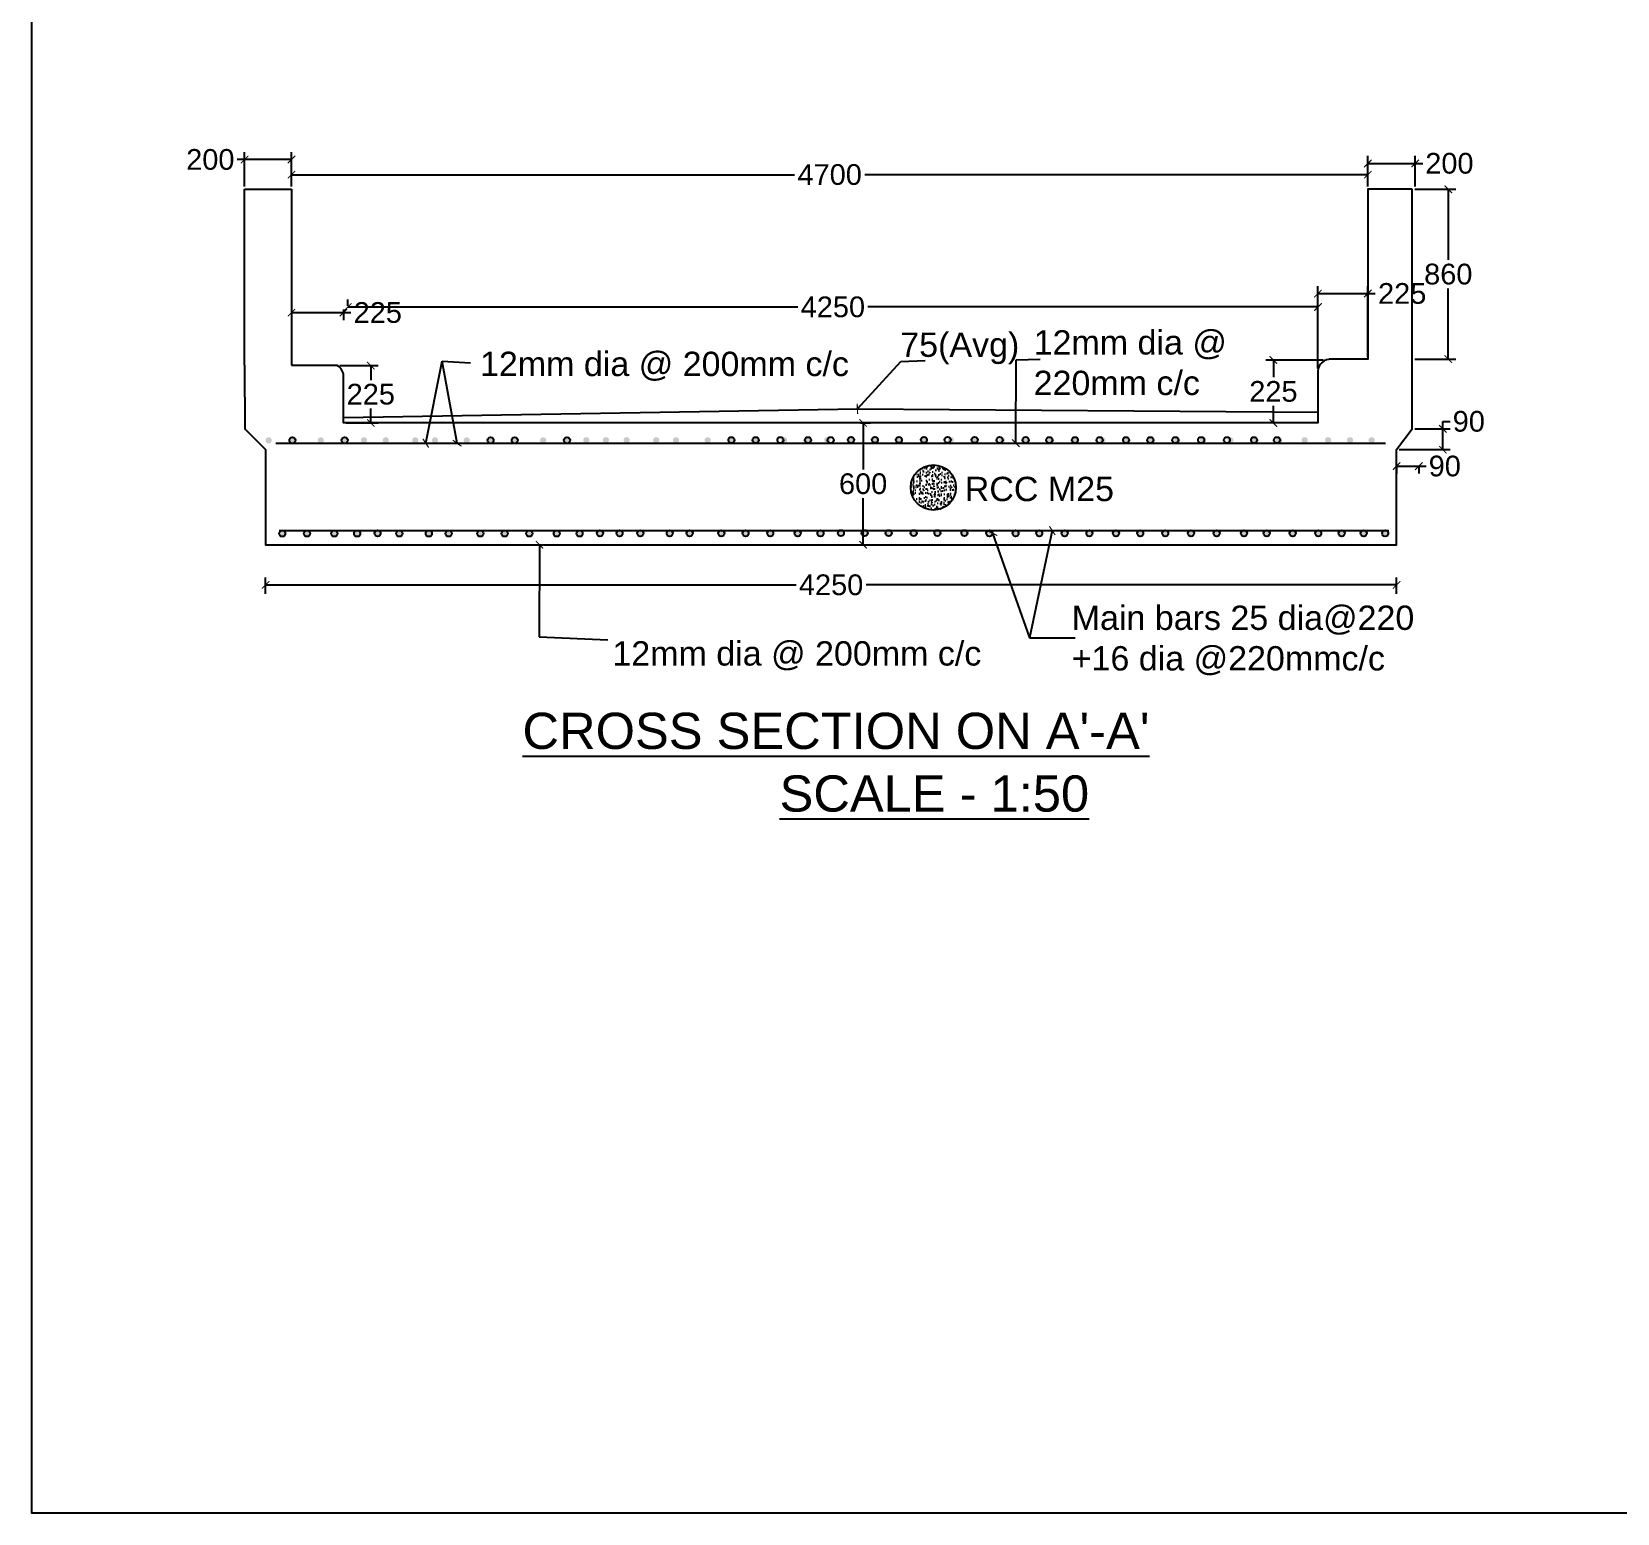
# Model space of a CAD drawing. Header units: inches. Extents: x 334 to 11487, y 261 to 10656.
# Drawn here: x 608.86 to 647.13, y 260.55 to 296.32 of the extents above; entities that cross this region are included whole.
import ezdxf

# ---------------------------------------------------------------- set-up
doc = ezdxf.new("R2010")
doc.units = ezdxf.units.IN
doc.header["$MEASUREMENT"] = 0
doc.layers.add('DIMENSION', color=255, linetype='Continuous')
doc.styles.get("Standard").update_dxf_attribs({"font": 'arial.ttf'})
doc.dimstyles.new('dig', dxfattribs={"dimtxt": 0.1875, "dimasz": 0.18, "dimexe": 0.18, "dimexo": 0.0625, "dimgap": 0.09, "dimtad": 0, "dimtih": 1, "dimtoh": 1, "dimdec": 4, "dimzin": 0, "dimdsep": 46, "dimtxsty": 'Standard', "dimblk": 'ARCHTICK', "dimcen": 0.09, "dimadec": 0, "dimazin": 0, "dimtfac": 1, "dimtdec": 4, "dimtofl": 0, "dimtmove": 0, "dimatfit": 3, "dimldrblk": 'ARCHTICK', "dimfxl": 1, "dimtolj": 1, "dimtzin": 0, "dimarcsym": 0})

# ---------------------------------------------------------------- blocks, each defined once
blk = doc.blocks.new('_ArchTick')
at = {"color": 0, "linetype": 'ByBlock', "const_width": 0.15}
blk.add_lwpolyline([(-0.5, -0.5), (0.5, 0.5)], dxfattribs=at)
blk = doc.blocks.new('*D51')
at = {"layer": 'Defpoints', "color": 0, "ltscale": 0.02, "transparency": 16777216}
for p in [(641.802, 282.964), (614.502, 282.69), (641.802, 282.69)]:
    blk.add_point(p, dxfattribs=at)
at = {"layer": 'DIMENSION', "color": 0, "lineweight": -2, "ltscale": 0.02, "transparency": 16777216}
for p, q in [((614.502, 282.752), (614.502, 283.144)), ((614.502, 282.964), (627.307, 282.964)), ((641.802, 282.964), (628.998, 282.964)), ((641.802, 282.752), (641.802, 283.144))]:
    blk.add_line(p, q, dxfattribs=at)
at = {"layer": 'DIMENSION', "color": 0, "lineweight": -2, "ltscale": 0.02, "transparency": 16777216, "xscale": 0.18, "yscale": 0.18, "zscale": 0.18, "rotation": 180}
blk.add_blockref('_ArchTick', (614.502, 282.964), dxfattribs=at)
at = {"layer": 'DIMENSION', "color": 0, "lineweight": -2, "ltscale": 0.02, "transparency": 16777216, "xscale": 0.18, "yscale": 0.18, "zscale": 0.18}
blk.add_blockref('_ArchTick', (641.802, 282.964), dxfattribs=at)
at = {"layer": 'DIMENSION', "color": 0, "ltscale": 0.02, "transparency": 16777216, "insert": (628.152, 282.964), "char_height": 0.5, "attachment_point": 5}
blk.add_mtext('\\A1;4250', dxfattribs=at)
blk = doc.blocks.new('*D54')
at = {"layer": 'Defpoints', "color": 0, "ltscale": 0.02, "transparency": 16777216}
for p in [(628.8, 286.874), (628.8, 283.935), (628.925, 283.935)]:
    blk.add_point(p, dxfattribs=at)
at = {"layer": 'DIMENSION', "color": 0, "lineweight": -2, "ltscale": 0.02, "transparency": 16777216}
for p, q in [((628.863, 286.874), (629.105, 286.874)), ((628.925, 286.874), (628.925, 285.75)), ((628.925, 283.935), (628.925, 285.059)), ((628.863, 283.935), (629.105, 283.935))]:
    blk.add_line(p, q, dxfattribs=at)
at = {"layer": 'DIMENSION', "color": 0, "lineweight": -2, "ltscale": 0.02, "transparency": 16777216, "xscale": 0.18, "yscale": 0.18, "zscale": 0.18}
for p, rotation in [((628.925, 286.874), 90), ((628.925, 283.935), 270)]:
    blk.add_blockref('_ArchTick', p, dxfattribs=dict(at, rotation=rotation))
at = {"layer": 'DIMENSION', "color": 0, "ltscale": 0.02, "transparency": 16777216, "insert": (628.925, 285.405), "char_height": 0.5, "attachment_point": 5}
blk.add_mtext('\\A1;600', dxfattribs=at)
blk = doc.blocks.new('*D55')
at = {"layer": 'Defpoints', "color": 0, "ltscale": 0.02, "transparency": 16777216}
for p in [(640.094, 288.394), (638.828, 286.874), (639.902, 286.874)]:
    blk.add_point(p, dxfattribs=at)
at = {"layer": 'DIMENSION', "color": 0, "lineweight": -2, "ltscale": 0.02, "transparency": 16777216}
for p, q in [((640.032, 288.394), (638.648, 288.394)), ((638.828, 288.394), (638.828, 287.979)), ((638.828, 286.874), (638.828, 287.289)), ((639.84, 286.874), (638.648, 286.874))]:
    blk.add_line(p, q, dxfattribs=at)
at = {"layer": 'DIMENSION', "color": 0, "lineweight": -2, "ltscale": 0.02, "transparency": 16777216, "xscale": 0.18, "yscale": 0.18, "zscale": 0.18}
for p, rotation in [((638.828, 288.394), 90), ((638.828, 286.874), 270)]:
    blk.add_blockref('_ArchTick', p, dxfattribs=dict(at, rotation=rotation))
at = {"layer": 'DIMENSION', "color": 0, "ltscale": 0.02, "transparency": 16777216, "insert": (638.828, 287.634), "char_height": 0.5, "attachment_point": 5}
blk.add_mtext('\\A1;225', dxfattribs=at)
blk = doc.blocks.new('*D56')
at = {"layer": 'Defpoints', "color": 0, "ltscale": 0.02, "transparency": 16777216}
for p in [(641.802, 285.877), (642.337, 285.877), (642.337, 285.832)]:
    blk.add_point(p, dxfattribs=at)
at = {"layer": 'DIMENSION', "color": 0, "lineweight": -2, "ltscale": 0.02, "transparency": 16777216}
for p, q in [((641.802, 285.832), (642.337, 285.832)), ((641.802, 285.815), (641.802, 285.652)), ((642.337, 285.832), (642.517, 285.832)), ((642.337, 285.815), (642.337, 285.652))]:
    blk.add_line(p, q, dxfattribs=at)
at = {"layer": 'DIMENSION', "color": 0, "lineweight": -2, "ltscale": 0.02, "transparency": 16777216, "xscale": 0.18, "yscale": 0.18, "zscale": 0.18, "rotation": 180}
blk.add_blockref('_ArchTick', (641.802, 285.832), dxfattribs=at)
at = {"layer": 'DIMENSION', "color": 0, "lineweight": -2, "ltscale": 0.02, "transparency": 16777216, "xscale": 0.18, "yscale": 0.18, "zscale": 0.18}
blk.add_blockref('_ArchTick', (642.337, 285.832), dxfattribs=at)
at = {"layer": 'DIMENSION', "color": 0, "ltscale": 0.02, "transparency": 16777216, "insert": (642.964, 285.832), "char_height": 0.5, "attachment_point": 5}
blk.add_mtext('\\A1;90', dxfattribs=at)
blk = doc.blocks.new('*D57')
at = {"layer": 'Defpoints', "color": 0, "ltscale": 0.02, "transparency": 16777216}
for p in [(642.177, 286.731), (642.917, 286.731), (641.802, 286.23)]:
    blk.add_point(p, dxfattribs=at)
at = {"layer": 'DIMENSION', "color": 0, "lineweight": -2, "ltscale": 0.02, "transparency": 16777216}
for p, q in [((642.24, 286.731), (643.097, 286.731)), ((642.917, 286.731), (642.917, 286.911)), ((642.917, 286.911), (643.097, 286.911)), ((642.917, 286.23), (642.917, 286.731)), ((641.865, 286.23), (643.097, 286.23))]:
    blk.add_line(p, q, dxfattribs=at)
at = {"layer": 'DIMENSION', "color": 0, "lineweight": -2, "ltscale": 0.02, "transparency": 16777216, "xscale": 0.18, "yscale": 0.18, "zscale": 0.18}
for p, rotation in [((642.917, 286.731), 90), ((642.917, 286.23), 270)]:
    blk.add_blockref('_ArchTick', p, dxfattribs=dict(at, rotation=rotation))
at = {"layer": 'DIMENSION', "color": 0, "ltscale": 0.02, "transparency": 16777216, "insert": (643.544, 286.911), "char_height": 0.5, "attachment_point": 5}
blk.add_mtext('\\A1;90', dxfattribs=at)
blk = doc.blocks.new('*D58')
at = {"layer": 'Defpoints', "color": 0, "ltscale": 0.02, "transparency": 16777216}
for p in [(642.177, 292.518), (642.177, 288.416), (643.049, 288.416)]:
    blk.add_point(p, dxfattribs=at)
at = {"layer": 'DIMENSION', "color": 0, "lineweight": -2, "ltscale": 0.02, "transparency": 16777216}
for p, q in [((642.24, 292.518), (643.229, 292.518)), ((643.049, 292.518), (643.049, 290.812)), ((643.049, 288.416), (643.049, 290.122)), ((642.24, 288.416), (643.229, 288.416))]:
    blk.add_line(p, q, dxfattribs=at)
at = {"layer": 'DIMENSION', "color": 0, "lineweight": -2, "ltscale": 0.02, "transparency": 16777216, "xscale": 0.18, "yscale": 0.18, "zscale": 0.18}
for p, rotation in [((643.049, 292.518), 90), ((643.049, 288.416), 270)]:
    blk.add_blockref('_ArchTick', p, dxfattribs=dict(at, rotation=rotation))
at = {"layer": 'DIMENSION', "color": 0, "ltscale": 0.02, "transparency": 16777216, "insert": (643.049, 290.467), "char_height": 0.5, "attachment_point": 5}
blk.add_mtext('\\A1;860', dxfattribs=at)
blk = doc.blocks.new('*D59')
at = {"layer": 'Defpoints', "color": 0, "ltscale": 0.02, "transparency": 16777216}
for p in [(642.251, 293.142), (641.107, 292.518), (642.251, 292.518)]:
    blk.add_point(p, dxfattribs=at)
at = {"layer": 'DIMENSION', "color": 0, "lineweight": -2, "ltscale": 0.02, "transparency": 16777216}
for p, q in [((641.107, 292.581), (641.107, 293.322)), ((642.251, 292.581), (642.251, 293.322)), ((641.107, 293.142), (642.251, 293.142)), ((642.251, 293.142), (642.431, 293.142))]:
    blk.add_line(p, q, dxfattribs=at)
at = {"layer": 'DIMENSION', "color": 0, "lineweight": -2, "ltscale": 0.02, "transparency": 16777216, "xscale": 0.18, "yscale": 0.18, "zscale": 0.18, "rotation": 180}
blk.add_blockref('_ArchTick', (641.107, 293.142), dxfattribs=at)
at = {"layer": 'DIMENSION', "color": 0, "lineweight": -2, "ltscale": 0.02, "transparency": 16777216, "xscale": 0.18, "yscale": 0.18, "zscale": 0.18}
blk.add_blockref('_ArchTick', (642.251, 293.142), dxfattribs=at)
at = {"layer": 'DIMENSION', "color": 0, "ltscale": 0.02, "transparency": 16777216, "insert": (643.076, 293.142), "char_height": 0.5, "attachment_point": 5}
blk.add_mtext('\\A1;200', dxfattribs=at)
blk = doc.blocks.new('*D60')
at = {"layer": 'Defpoints', "color": 0, "ltscale": 0.02, "transparency": 16777216}
for p in [(641.107, 289.999), (641.107, 288.412), (639.902, 288.127)]:
    blk.add_point(p, dxfattribs=at)
at = {"layer": 'DIMENSION', "color": 0, "lineweight": -2, "ltscale": 0.02, "transparency": 16777216}
for p, q in [((639.902, 288.189), (639.902, 290.179)), ((641.107, 288.475), (641.107, 290.179)), ((639.902, 289.999), (641.107, 289.999)), ((641.107, 289.999), (641.287, 289.999))]:
    blk.add_line(p, q, dxfattribs=at)
at = {"layer": 'DIMENSION', "color": 0, "lineweight": -2, "ltscale": 0.02, "transparency": 16777216, "xscale": 0.18, "yscale": 0.18, "zscale": 0.18, "rotation": 180}
blk.add_blockref('_ArchTick', (639.902, 289.999), dxfattribs=at)
at = {"layer": 'DIMENSION', "color": 0, "lineweight": -2, "ltscale": 0.02, "transparency": 16777216, "xscale": 0.18, "yscale": 0.18, "zscale": 0.18}
blk.add_blockref('_ArchTick', (641.107, 289.999), dxfattribs=at)
at = {"layer": 'DIMENSION', "color": 0, "ltscale": 0.02, "transparency": 16777216, "insert": (641.936, 289.999), "char_height": 0.5, "attachment_point": 5}
blk.add_mtext('\\A1;225', dxfattribs=at)
blk = doc.blocks.new('*D61')
at = {"layer": 'Defpoints', "color": 0, "ltscale": 0.02, "transparency": 16777216}
for p in [(616.233, 288.259), (616.382, 286.874), (617.042, 286.874)]:
    blk.add_point(p, dxfattribs=at)
at = {"layer": 'DIMENSION', "color": 0, "lineweight": -2, "ltscale": 0.02, "transparency": 16777216}
for p, q in [((616.295, 288.259), (617.222, 288.259)), ((617.042, 288.259), (617.042, 287.912)), ((617.042, 286.874), (617.042, 287.221)), ((616.444, 286.874), (617.222, 286.874))]:
    blk.add_line(p, q, dxfattribs=at)
at = {"layer": 'DIMENSION', "color": 0, "lineweight": -2, "ltscale": 0.02, "transparency": 16777216, "xscale": 0.18, "yscale": 0.18, "zscale": 0.18}
for p, rotation in [((617.042, 288.259), 90), ((617.042, 286.874), 270)]:
    blk.add_blockref('_ArchTick', p, dxfattribs=dict(at, rotation=rotation))
at = {"layer": 'DIMENSION', "color": 0, "ltscale": 0.02, "transparency": 16777216, "insert": (617.042, 287.567), "char_height": 0.5, "attachment_point": 5}
blk.add_mtext('\\A1;225', dxfattribs=at)
blk = doc.blocks.new('*D62')
at = {"layer": 'Defpoints', "color": 0, "ltscale": 0.02, "transparency": 16777216}
for p in [(615.128, 289.675), (616.382, 289.675), (616.382, 289.539)]:
    blk.add_point(p, dxfattribs=at)
at = {"layer": 'DIMENSION', "color": 0, "lineweight": -2, "ltscale": 0.02, "transparency": 16777216}
for p, q in [((615.128, 289.612), (615.128, 289.359)), ((615.128, 289.539), (616.382, 289.539)), ((616.382, 289.612), (616.382, 289.359)), ((616.382, 289.539), (616.562, 289.539))]:
    blk.add_line(p, q, dxfattribs=at)
at = {"layer": 'DIMENSION', "color": 0, "lineweight": -2, "ltscale": 0.02, "transparency": 16777216, "xscale": 0.18, "yscale": 0.18, "zscale": 0.18, "rotation": 180}
blk.add_blockref('_ArchTick', (615.128, 289.539), dxfattribs=at)
at = {"layer": 'DIMENSION', "color": 0, "lineweight": -2, "ltscale": 0.02, "transparency": 16777216, "xscale": 0.18, "yscale": 0.18, "zscale": 0.18}
blk.add_blockref('_ArchTick', (616.382, 289.539), dxfattribs=at)
at = {"layer": 'DIMENSION', "color": 0, "ltscale": 0.02, "transparency": 16777216, "insert": (617.21, 289.539), "char_height": 0.5, "attachment_point": 5}
blk.add_mtext('\\A1;225', dxfattribs=at)
blk = doc.blocks.new('*D52')
at = {"layer": 'Defpoints', "color": 0, "ltscale": 0.02, "transparency": 16777216}
for p in [(616.487, 289.644), (639.902, 289.675), (639.902, 289.644)]:
    blk.add_point(p, dxfattribs=at)
at = {"layer": 'DIMENSION', "color": 0, "lineweight": -2, "ltscale": 0.02, "transparency": 16777216}
for p, q in [((616.487, 289.707), (616.487, 289.855)), ((639.902, 289.707), (639.902, 289.855)), ((616.487, 289.675), (627.349, 289.675)), ((639.902, 289.675), (629.041, 289.675))]:
    blk.add_line(p, q, dxfattribs=at)
at = {"layer": 'DIMENSION', "color": 0, "lineweight": -2, "ltscale": 0.02, "transparency": 16777216, "xscale": 0.18, "yscale": 0.18, "zscale": 0.18, "rotation": 180}
blk.add_blockref('_ArchTick', (616.487, 289.675), dxfattribs=at)
at = {"layer": 'DIMENSION', "color": 0, "lineweight": -2, "ltscale": 0.02, "transparency": 16777216, "xscale": 0.18, "yscale": 0.18, "zscale": 0.18}
blk.add_blockref('_ArchTick', (639.902, 289.675), dxfattribs=at)
at = {"layer": 'DIMENSION', "color": 0, "ltscale": 0.02, "transparency": 16777216, "insert": (628.195, 289.675), "char_height": 0.5, "attachment_point": 5}
blk.add_mtext('\\A1;4250', dxfattribs=at)
blk = doc.blocks.new('*D63')
at = {"layer": 'Defpoints', "color": 0, "ltscale": 0.02, "transparency": 16777216}
for p in [(613.995, 293.235), (613.995, 292.518), (615.128, 292.518)]:
    blk.add_point(p, dxfattribs=at)
at = {"layer": 'DIMENSION', "color": 0, "lineweight": -2, "ltscale": 0.02, "transparency": 16777216}
for p, q in [((613.995, 293.235), (613.815, 293.235)), ((613.995, 292.581), (613.995, 293.415)), ((615.128, 293.235), (613.995, 293.235)), ((615.128, 292.581), (615.128, 293.415))]:
    blk.add_line(p, q, dxfattribs=at)
at = {"layer": 'DIMENSION', "color": 0, "lineweight": -2, "ltscale": 0.02, "transparency": 16777216, "xscale": 0.18, "yscale": 0.18, "zscale": 0.18, "rotation": 180}
blk.add_blockref('_ArchTick', (613.995, 293.235), dxfattribs=at)
at = {"layer": 'DIMENSION', "color": 0, "lineweight": -2, "ltscale": 0.02, "transparency": 16777216, "xscale": 0.18, "yscale": 0.18, "zscale": 0.18}
blk.add_blockref('_ArchTick', (615.128, 293.235), dxfattribs=at)
at = {"layer": 'DIMENSION', "color": 0, "ltscale": 0.02, "transparency": 16777216, "insert": (613.169, 293.235), "char_height": 0.5, "attachment_point": 5}
blk.add_mtext('\\A1;200', dxfattribs=at)
blk = doc.blocks.new('*D53')
at = {"layer": 'Defpoints', "color": 0, "ltscale": 0.02, "transparency": 16777216}
for p in [(641.107, 292.87), (615.128, 292.518), (641.107, 292.592)]:
    blk.add_point(p, dxfattribs=at)
at = {"layer": 'DIMENSION', "color": 0, "lineweight": -2, "ltscale": 0.02, "transparency": 16777216}
for p, q in [((615.128, 292.581), (615.128, 293.05)), ((615.128, 292.87), (627.272, 292.87)), ((641.107, 292.87), (628.964, 292.87)), ((641.107, 292.654), (641.107, 293.05))]:
    blk.add_line(p, q, dxfattribs=at)
at = {"layer": 'DIMENSION', "color": 0, "lineweight": -2, "ltscale": 0.02, "transparency": 16777216, "xscale": 0.18, "yscale": 0.18, "zscale": 0.18, "rotation": 180}
blk.add_blockref('_ArchTick', (615.128, 292.87), dxfattribs=at)
at = {"layer": 'DIMENSION', "color": 0, "lineweight": -2, "ltscale": 0.02, "transparency": 16777216, "xscale": 0.18, "yscale": 0.18, "zscale": 0.18}
blk.add_blockref('_ArchTick', (641.107, 292.87), dxfattribs=at)
at = {"layer": 'DIMENSION', "color": 0, "ltscale": 0.02, "transparency": 16777216, "insert": (628.118, 292.87), "char_height": 0.5, "attachment_point": 5}
blk.add_mtext('\\A1;4700', dxfattribs=at)

msp = doc.modelspace()

# ---------------------------------------------------------------- hatches: boundary and pattern name
at = {"layer": 'DIMENSION', "ltscale": 0.02}
h = msp.add_hatch(color=256, dxfattribs=at)
h.paths.add_polyline_path([(614.60526, 286.52385), (614.54683, 286.52385, 0.30082017), (614.50137, 286.45513, 1), (614.65071, 286.45513, 0.30082017)])
h.paths.add_polyline_path([(615.24664, 286.45513, 0.30082017), (615.20119, 286.52385), (615.14276, 286.52385, 0.30082017), (615.0973, 286.45513, 1)])
h.paths.add_polyline_path([(615.90993, 286.45513, 0.30082017), (615.86447, 286.52385), (615.80604, 286.52385, 0.30082017), (615.76059, 286.45513, 1)])
h.paths.add_polyline_path([(616.45968, 286.45513, 0.30082017), (616.41422, 286.52385), (616.35579, 286.52385, 0.30082017), (616.31034, 286.45513, 1)])
h.paths.add_polyline_path([(616.91437, 286.52385), (616.83928, 286.52385, 0.26706443), (616.80215, 286.4593, 1), (616.95149, 286.4593, 0.26706443)])
h.paths.add_polyline_path([(617.47806, 286.45513, 0.30082017), (617.4326, 286.52385), (617.37418, 286.52385, 0.30082017), (617.32872, 286.45513, 1)])
h.paths.add_polyline_path([(618.14369, 286.52385), (618.08527, 286.52385, 0.30082017), (618.03981, 286.45513, 1), (618.18915, 286.45513, 0.30082017)])
h.paths.add_polyline_path([(618.62173, 286.52385), (618.56331, 286.52385, 0.30082017), (618.51785, 286.45513, 1), (618.66719, 286.45513, 0.30082017)])
h.paths.add_polyline_path([(619.43206, 286.45513, 0.30082017), (619.3866, 286.52385), (619.32817, 286.52385, 0.30082017), (619.28272, 286.45513, 1)])
h.paths.add_polyline_path([(620.01767, 286.45513, 0.30082017), (619.97221, 286.52385), (619.91378, 286.52385, 0.30082017), (619.86832, 286.45513, 1)])
h.paths.add_polyline_path([(620.56814, 286.52385), (620.50971, 286.52385, 0.30082017), (620.46425, 286.45513, 1), (620.61359, 286.45513, 0.30082017)])
h.paths.add_polyline_path([(621.27688, 286.45513, 0.30082017), (621.23142, 286.52385), (621.173, 286.52385, 0.30082017), (621.12754, 286.45513, 1)])
h.paths.add_polyline_path([(621.78117, 286.52385), (621.72275, 286.52385, 0.30082017), (621.67729, 286.45513, 1), (621.82663, 286.45513, 0.30082017)])
h.paths.add_polyline_path([(622.31845, 286.4593, 0.26706443), (622.28132, 286.52385), (622.20623, 286.52385, 0.26706443), (622.1691, 286.4593, 1)])
h.paths.add_polyline_path([(622.79194, 286.4593, 0.26706443), (622.75482, 286.52385), (622.67972, 286.52385, 0.26706443), (622.6426, 286.4593, 1)])
h.paths.add_polyline_path([(623.25677, 286.52385), (623.18167, 286.52385, 0.26706443), (623.14455, 286.4593, 1), (623.29389, 286.4593, 0.26706443)])
h.paths.add_polyline_path([(624.00497, 286.4593, 0.26706443), (623.96785, 286.52385), (623.89276, 286.52385, 0.26706443), (623.85563, 286.4593, 1)])
h.paths.add_polyline_path([(624.48301, 286.4593, 0.26706443), (624.44589, 286.52385), (624.37079, 286.52385, 0.26706443), (624.33367, 286.4593, 1)])
h.paths.add_polyline_path([(625.24788, 286.4593, 0.26706443), (625.21076, 286.52385), (625.13566, 286.52385, 0.26706443), (625.09854, 286.4593, 1)])
h.paths.add_polyline_path([(625.83349, 286.4593, 0.26706443), (625.79637, 286.52385), (625.72127, 286.52385, 0.26706443), (625.68415, 286.4593, 1)])
h.paths.add_polyline_path([(626.42942, 286.4593, 0.26706443), (626.3923, 286.52385), (626.3172, 286.52385, 0.26706443), (626.28008, 286.4593, 1)])
h.paths.add_polyline_path([(627.0927, 286.4593, 0.26706443), (627.05558, 286.52385), (626.98049, 286.52385, 0.26706443), (626.94336, 286.4593, 1)])
h.paths.add_polyline_path([(627.64245, 286.4593, 0.26706443), (627.60533, 286.52385), (627.53023, 286.52385, 0.26706443), (627.49311, 286.4593, 1)])
h.paths.add_polyline_path([(628.13427, 286.46348, 0.2398206), (628.10355, 286.52385), (628.01565, 286.52385, 0.2398206), (627.98493, 286.46348, 1)])
h.paths.add_polyline_path([(628.70861, 286.46467, 0.23278945), (628.67948, 286.52385), (628.5884, 286.52385, 0.23278945), (628.55927, 286.46467, 1)])
h.paths.add_polyline_path([(629.28853, 286.46467, 0.23278945), (629.2594, 286.52385), (629.16832, 286.52385, 0.23278945), (629.13919, 286.46467, 1)])
h.paths.add_polyline_path([(629.89206, 286.46467, 0.23278945), (629.86293, 286.52385), (629.77185, 286.52385, 0.23278945), (629.74272, 286.46467, 1)])
h.paths.add_polyline_path([(630.46572, 286.46467, 0.23278945), (630.43659, 286.52385), (630.34551, 286.52385, 0.23278945), (630.31638, 286.46467, 1)])
h.paths.add_polyline_path([(631.11705, 286.46467, 0.23278945), (631.08792, 286.52385), (630.99684, 286.52385, 0.23278945), (630.96771, 286.46467, 1)])
h.paths.add_polyline_path([(631.6841, 286.52385), (631.60454, 286.52385, 0.25771792), (631.56965, 286.46066, 1), (631.71899, 286.46066, 0.25771792)])
h.paths.add_polyline_path([(632.34988, 286.46066, 0.25771792), (632.31499, 286.52385), (632.23543, 286.52385, 0.25771792), (632.20054, 286.46066, 1)])
h.paths.add_polyline_path([(632.9214, 286.4593, 0.26706443), (632.88428, 286.52385), (632.80918, 286.52385, 0.26706443), (632.77206, 286.4593, 1)])
h.paths.add_polyline_path([(633.53688, 286.4593, 0.26706443), (633.49976, 286.52385), (633.42466, 286.52385, 0.26706443), (633.38754, 286.4593, 1)])
h.paths.add_polyline_path([(634.13443, 286.4593, 0.26706443), (634.09731, 286.52385), (634.02222, 286.52385, 0.26706443), (633.98509, 286.4593, 1)])
h.paths.add_polyline_path([(634.77381, 286.4593, 0.26706443), (634.73669, 286.52385), (634.66159, 286.52385, 0.26706443), (634.62447, 286.4593, 1)])
h.paths.add_polyline_path([(635.32229, 286.52385), (635.24719, 286.52385, 0.26706443), (635.21007, 286.4593, 1), (635.35941, 286.4593, 0.26706443)])
h.paths.add_polyline_path([(635.92582, 286.52385), (635.85072, 286.52385, 0.26706443), (635.8136, 286.4593, 1), (635.96294, 286.4593, 0.26706443)])
h.paths.add_polyline_path([(636.54728, 286.52385), (636.47218, 286.52385, 0.26706443), (636.43506, 286.4593, 1), (636.5844, 286.4593, 0.26706443)])
h.paths.add_polyline_path([(637.20585, 286.4593, 0.26706443), (637.16872, 286.52385), (637.09363, 286.52385, 0.26706443), (637.0565, 286.4593, 1)])
h.paths.add_polyline_path([(637.82603, 286.52385), (637.75094, 286.52385, 0.26706443), (637.71381, 286.4593, 1), (637.86315, 286.4593, 0.26706443)])
h.paths.add_polyline_path([(638.4129, 286.4593, 0.26706443), (638.37578, 286.52385), (638.30068, 286.52385, 0.26706443), (638.26356, 286.4593, 1)])
h.paths.add_polyline_path([(639.04034, 286.4593, 0.26706443), (639.00322, 286.52385), (638.92812, 286.52385, 0.26706443), (638.891, 286.4593, 1)])
h.paths.add_polyline_path([(639.61869, 286.52385), (639.54359, 286.52385, 0.26706443), (639.50647, 286.4593, 1), (639.65581, 286.4593, 0.26706443)])
h.paths.add_polyline_path([(640.18637, 286.52385), (640.11127, 286.52385, 0.26706443), (640.07415, 286.4593, 1), (640.22349, 286.4593, 0.26706443)])
h.paths.add_polyline_path([(640.71586, 286.52385), (640.64076, 286.52385, 0.26706443), (640.60364, 286.4593, 1), (640.75298, 286.4593, 0.26706443)])
h.paths.add_polyline_path([(641.23512, 286.52385), (641.16002, 286.52385, 0.26706443), (641.1229, 286.4593, 1), (641.27224, 286.4593, 0.26706443)])
h = msp.add_hatch(dxfattribs=at)
h.set_pattern_fill('AR-CONC', color=256, scale=0.029376)
h.set_pattern_definition([(50, (165.16206, -207.18119), (0.210703376, -0.018434157), [0.02203211, -0.24235318]), (355, (165.16206, -207.18119), (-0.04075979, 0.220965036), [0.017625686, -0.19388254]), (100.451444, (165.17962, -207.18272), (0.169943586, 0.20253088), [0.01872441, -0.20596851]), (46.1842, (165.16206, -207.12243), (0.31351434, -0.04862318), [0.03304816, -0.36352977]), (96.635635, (165.1882, -207.1265), (0.27456763, 0.28615847), [0.02808663, -0.30895294]), (351.184164, (165.16206, -207.12243), (0.27456763, 0.28615847), [0.02643853, -0.29082382]), (21, (165.19144, -207.13712), (0.17534827, -0.1182739), [0.02203211, -0.24235318]), (326, (165.19144, -207.13712), (0.07147666, 0.213021114), [0.017625686, -0.19388254]), (71.451445, (165.20605, -207.14698), (0.246824926, 0.09474721), [0.01872441, -0.20596851]), (37.5, (165.16206, -207.181186), (0.0035720965, 0.097791374), [0, -0.191532452, 0, -0.196820158, 0, -0.194616947]), (7.5, (165.16206, -207.18119), (0.077279683, 0.115862948), [0, -0.112216866, 0, -0.18712603, 0, -0.07417476]), (327.5, (165.096554, -207.181186), (0.156816442, -0.006625751), [0, -0.073440357, 0, -0.229133915, 0, -0.30404308]), (317.5, (165.06718, -207.18119), (0.171317603, 0.029406983), [0, -0.095472464, 0, -0.15216842, 0, -0.21591465])])
h.paths.add_polyline_path([(630.07589, 285.31569, 1), (631.16621, 285.31569, 1)])
h = msp.add_hatch(color=256, dxfattribs=at)
h.paths.add_polyline_path([(614.93361, 284.27433), (614.87518, 284.27433, 0.30082017), (614.82973, 284.20561, 1), (614.97907, 284.20561, 0.30082017)])
h.paths.add_polyline_path([(615.575, 284.20561, 0.30082017), (615.52954, 284.27433), (615.47111, 284.27433, 0.30082017), (615.42565, 284.20561, 1)])
h.paths.add_polyline_path([(616.23828, 284.20561, 0.30082017), (616.19282, 284.27433), (616.1344, 284.27433, 0.30082017), (616.08894, 284.20561, 1)])
h.paths.add_polyline_path([(616.78803, 284.20561, 0.30082017), (616.74257, 284.27433), (616.68415, 284.27433, 0.30082017), (616.63869, 284.20561, 1)])
h.paths.add_polyline_path([(617.24272, 284.27433), (617.16763, 284.27433, 0.26706443), (617.13051, 284.20978, 1), (617.27985, 284.20978, 0.26706443)])
h.paths.add_polyline_path([(617.80641, 284.20561, 0.30082017), (617.76096, 284.27433), (617.70253, 284.27433, 0.30082017), (617.65707, 284.20561, 1)])
h.paths.add_polyline_path([(618.47204, 284.27433), (618.41362, 284.27433, 0.30082017), (618.36816, 284.20561, 1), (618.5175, 284.20561, 0.30082017)])
h.paths.add_polyline_path([(618.95008, 284.27433), (618.89166, 284.27433, 0.30082017), (618.8462, 284.20561, 1), (618.99554, 284.20561, 0.30082017)])
h.paths.add_polyline_path([(619.76041, 284.20561, 0.30082017), (619.71495, 284.27433), (619.65652, 284.27433, 0.30082017), (619.61107, 284.20561, 1)])
h.paths.add_polyline_path([(620.34602, 284.20561, 0.30082017), (620.30056, 284.27433), (620.24213, 284.27433, 0.30082017), (620.19668, 284.20561, 1)])
h.paths.add_polyline_path([(620.89649, 284.27433), (620.83806, 284.27433, 0.30082017), (620.79261, 284.20561, 1), (620.94195, 284.20561, 0.30082017)])
h.paths.add_polyline_path([(621.60523, 284.20561, 0.30082017), (621.55977, 284.27433), (621.50135, 284.27433, 0.30082017), (621.45589, 284.20561, 1)])
h.paths.add_polyline_path([(622.10952, 284.27433), (622.0511, 284.27433, 0.30082017), (622.00564, 284.20561, 1), (622.15498, 284.20561, 0.30082017)])
h.paths.add_polyline_path([(622.6468, 284.20978, 0.26706443), (622.60968, 284.27433), (622.53458, 284.27433, 0.26706443), (622.49746, 284.20978, 1)])
h.paths.add_polyline_path([(623.12029, 284.20978, 0.26706443), (623.08317, 284.27433), (623.00807, 284.27433, 0.26706443), (622.97095, 284.20978, 1)])
h.paths.add_polyline_path([(623.58512, 284.27433), (623.51002, 284.27433, 0.26706443), (623.4729, 284.20978, 1), (623.62224, 284.20978, 0.26706443)])
h.paths.add_polyline_path([(624.33333, 284.20978, 0.26706443), (624.2962, 284.27433), (624.22111, 284.27433, 0.26706443), (624.18399, 284.20978, 1)])
h.paths.add_polyline_path([(624.81137, 284.20978, 0.26706443), (624.77424, 284.27433), (624.69915, 284.27433, 0.26706443), (624.66202, 284.20978, 1)])
h.paths.add_polyline_path([(625.57623, 284.20978, 0.26706443), (625.53911, 284.27433), (625.46401, 284.27433, 0.26706443), (625.42689, 284.20978, 1)])
h.paths.add_polyline_path([(626.16184, 284.20978, 0.26706443), (626.12472, 284.27433), (626.04962, 284.27433, 0.26706443), (626.0125, 284.20978, 1)])
h.paths.add_polyline_path([(626.75777, 284.20978, 0.26706443), (626.72065, 284.27433), (626.64555, 284.27433, 0.26706443), (626.60843, 284.20978, 1)])
h.paths.add_polyline_path([(627.42106, 284.20978, 0.26706443), (627.38393, 284.27433), (627.30884, 284.27433, 0.26706443), (627.27172, 284.20978, 1)])
h.paths.add_polyline_path([(627.97081, 284.20978, 0.26706443), (627.93368, 284.27433), (627.85859, 284.27433, 0.26706443), (627.82146, 284.20978, 1)])
h.paths.add_polyline_path([(628.46262, 284.21396, 0.2398206), (628.4319, 284.27433), (628.344, 284.27433, 0.2398206), (628.31328, 284.21396, 1)])
h.paths.add_polyline_path([(629.03696, 284.21515, 0.23278945), (629.00783, 284.27433), (628.91675, 284.27433, 0.23278945), (628.88762, 284.21515, 1)])
h.paths.add_polyline_path([(629.61689, 284.21515, 0.23278945), (629.58776, 284.27433), (629.49667, 284.27433, 0.23278945), (629.46754, 284.21515, 1)])
h.paths.add_polyline_path([(630.22041, 284.21515, 0.23278945), (630.19128, 284.27433), (630.1002, 284.27433, 0.23278945), (630.07107, 284.21515, 1)])
h.paths.add_polyline_path([(630.79407, 284.21515, 0.23278945), (630.76494, 284.27433), (630.67386, 284.27433, 0.23278945), (630.64473, 284.21515, 1)])
h.paths.add_polyline_path([(631.4454, 284.21515, 0.23278945), (631.41627, 284.27433), (631.32519, 284.27433, 0.23278945), (631.29606, 284.21515, 1)])
h.paths.add_polyline_path([(632.01245, 284.27433), (631.93289, 284.27433, 0.25771792), (631.898, 284.21114, 1), (632.04734, 284.21114, 0.25771792)])
h.paths.add_polyline_path([(632.67823, 284.21114, 0.25771792), (632.64335, 284.27433), (632.56378, 284.27433, 0.25771792), (632.52889, 284.21114, 1)])
h.paths.add_polyline_path([(633.24975, 284.20978, 0.26706443), (633.21263, 284.27433), (633.13753, 284.27433, 0.26706443), (633.10041, 284.20978, 1)])
h.paths.add_polyline_path([(633.86523, 284.20978, 0.26706443), (633.82811, 284.27433), (633.75302, 284.27433, 0.26706443), (633.71589, 284.20978, 1)])
h.paths.add_polyline_path([(634.46279, 284.20978, 0.26706443), (634.42566, 284.27433), (634.35057, 284.27433, 0.26706443), (634.31345, 284.20978, 1)])
h.paths.add_polyline_path([(635.10216, 284.20978, 0.26706443), (635.06504, 284.27433), (634.98995, 284.27433, 0.26706443), (634.95282, 284.20978, 1)])
h.paths.add_polyline_path([(635.65064, 284.27433), (635.57554, 284.27433, 0.26706443), (635.53842, 284.20978, 1), (635.68776, 284.20978, 0.26706443)])
h.paths.add_polyline_path([(636.25417, 284.27433), (636.17907, 284.27433, 0.26706443), (636.14195, 284.20978, 1), (636.29129, 284.20978, 0.26706443)])
h.paths.add_polyline_path([(636.87563, 284.27433), (636.80053, 284.27433, 0.26706443), (636.76341, 284.20978, 1), (636.91275, 284.20978, 0.26706443)])
h.paths.add_polyline_path([(637.5342, 284.20978, 0.26706443), (637.49708, 284.27433), (637.42198, 284.27433, 0.26706443), (637.38486, 284.20978, 1)])
h.paths.add_polyline_path([(638.15438, 284.27433), (638.07929, 284.27433, 0.26706443), (638.04216, 284.20978, 1), (638.19151, 284.20978, 0.26706443)])
h.paths.add_polyline_path([(638.74126, 284.20978, 0.26706443), (638.70413, 284.27433), (638.62904, 284.27433, 0.26706443), (638.59191, 284.20978, 1)])
h.paths.add_polyline_path([(639.36869, 284.20978, 0.26706443), (639.33157, 284.27433), (639.25647, 284.27433, 0.26706443), (639.21935, 284.20978, 1)])
h.paths.add_polyline_path([(639.94704, 284.27433), (639.87194, 284.27433, 0.26706443), (639.83482, 284.20978, 1), (639.98416, 284.20978, 0.26706443)])
h.paths.add_polyline_path([(640.51472, 284.27433), (640.43962, 284.27433, 0.26706443), (640.4025, 284.20978, 1), (640.55184, 284.20978, 0.26706443)])
h.paths.add_polyline_path([(641.04421, 284.27433), (640.96911, 284.27433, 0.26706443), (640.93199, 284.20978, 1), (641.08133, 284.20978, 0.26706443)])
h.paths.add_polyline_path([(641.56347, 284.27433), (641.48837, 284.27433, 0.26706443), (641.45125, 284.20978, 1), (641.60059, 284.20978, 0.26706443)])

# ---------------------------------------------------------------- linework, layer by layer
for p, q in [((613.99467, 292.51824), (615.12845, 292.51824)), ((613.99467, 288.272), (613.99467, 292.51824)), ((615.12845, 292.51824), (615.12845, 288.272))]:
    msp.add_line(p, q, dxfattribs=at)
msp.add_lwpolyline([(608.85755, 332.09994), (719.86779, 332.09994), (719.86779, 260.5457), (608.85755, 260.5457)], close=True, dxfattribs=at)
for points in [[(642.17724, 292.51824), (641.10707, 292.51824), (641.10707, 288.41214), (640.26145, 288.41214), (640.17489, 288.41214)], [(641.80244, 286.23), (642.17724, 286.73105), (642.17724, 292.51824)], [(613.99467, 288.272), (614.00084, 286.73105), (614.50233, 286.23), (614.50233, 283.93523), (621.11329, 283.93523), (641.80244, 283.93523), (641.80244, 286.23)], [(616.23262, 288.25949), (615.12845, 288.25949)], [(639.90248, 288.12675), (639.90248, 286.87387), (616.38171, 286.87387), (616.38171, 288.03286)], [(616.38171, 287.00504), (628.78747, 287.21569), (639.90248, 287.13881)], [(614.74832, 286.38583), (641.53593, 286.38583)], [(614.82981, 284.27433), (641.61742, 284.27433)]]:
    msp.add_lwpolyline(points, dxfattribs=at)
for centre, radius in [((615.15038, 286.45632), 0.07467), ((616.4096, 286.45632), 0.07467), ((619.93172, 286.45632), 0.07467), ((620.51733, 286.45632), 0.07467), ((621.77655, 286.45632), 0.07467), ((625.74755, 286.4605), 0.07467), ((626.33316, 286.4605), 0.07467), ((626.92909, 286.4605), 0.07467), ((627.59237, 286.4605), 0.07467), ((628.14212, 286.4605), 0.07467), ((628.63394, 286.46467), 0.07467), ((629.20828, 286.46586), 0.07467), ((629.7882, 286.46586), 0.07467), ((630.39173, 286.46586), 0.07467), ((630.96539, 286.46586), 0.07467), ((631.61672, 286.46586), 0.07467), ((632.21866, 286.46185), 0.07467), ((632.84955, 286.46185), 0.07467), ((633.42107, 286.4605), 0.07467), ((634.03655, 286.4605), 0.07467), ((634.6341, 286.4605), 0.07467), ((635.27348, 286.4605), 0.07467), ((635.85908, 286.4605), 0.07467), ((636.46261, 286.4605), 0.07467), ((637.08407, 286.4605), 0.07467), ((637.70551, 286.4605), 0.07467), ((638.36282, 286.4605), 0.07467), ((638.91257, 286.4605), 0.07467), ((630.62105, 285.31569), 0.54516), ((614.9044, 284.20561), 0.07467), ((615.50032, 284.20561), 0.07467), ((616.16361, 284.20561), 0.07467), ((616.71336, 284.20561), 0.07467), ((617.20518, 284.20978), 0.07467), ((617.73174, 284.20561), 0.07467), ((618.44283, 284.20561), 0.07467), ((618.92087, 284.20561), 0.07467), ((619.68574, 284.20561), 0.07467), ((620.27135, 284.20561), 0.07467), ((620.86728, 284.20561), 0.07467), ((621.53056, 284.20561), 0.07467), ((622.08031, 284.20561), 0.07467), ((622.57213, 284.20978), 0.07467), ((623.04562, 284.20978), 0.07467), ((623.54757, 284.20978), 0.07467), ((624.25866, 284.20978), 0.07467), ((624.7367, 284.20978), 0.07467), ((625.50156, 284.20978), 0.07467), ((626.08717, 284.20978), 0.07467), ((626.6831, 284.20978), 0.07467), ((627.34639, 284.20978), 0.07467), ((627.89613, 284.20978), 0.07467), ((628.38795, 284.21396), 0.07467), ((628.96229, 284.21515), 0.07467), ((629.54221, 284.21515), 0.07467), ((630.14574, 284.21515), 0.07467), ((630.7194, 284.21515), 0.07467), ((631.37073, 284.21515), 0.07467), ((631.97267, 284.21114), 0.07467), ((632.60356, 284.21114), 0.07467), ((633.17508, 284.20978), 0.07467), ((633.79056, 284.20978), 0.07467), ((634.38812, 284.20978), 0.07467), ((635.02749, 284.20978), 0.07467), ((635.61309, 284.20978), 0.07467), ((636.21662, 284.20978), 0.07467), ((636.83808, 284.20978), 0.07467), ((637.45953, 284.20978), 0.07467), ((638.11684, 284.20978), 0.07467), ((638.66658, 284.20978), 0.07467), ((639.29402, 284.20978), 0.07467), ((639.90949, 284.20978), 0.07467), ((640.47717, 284.20978), 0.07467), ((641.00666, 284.20978), 0.07467), ((641.52592, 284.20978), 0.07467)]:
    msp.add_circle(centre, radius, dxfattribs=at)
for centre, radius, start, end in [((616.11194, 288.01775), 0.27019, 356.794016, 63.472301), ((640.19984, 288.11562), 0.29757, 85.188557, 177.857174)]:
    msp.add_arc(centre, radius, start, end, dxfattribs=at)

# ---------------------------------------------------------------- texts
for s, p in [("%%UCROSS SECTION ON A'-A'", (620.70248, 279.003)), ('%%USCALE - 1:50', (626.90806, 277.48941))]:
    msp.add_text(s, height=0.875, dxfattribs=at).set_placement(p)
at = {"layer": 'DIMENSION', "ltscale": 0.02, "attachment_point": 1}
for s, insert, char_height, width in [('75(Avg)', (629.82134, 289.05861), 0.587523, 2.8501111), ('12mm dia @ 220mm c/c', (633.04049, 289.11497), 0.5875229, 6.7514814), ('12mm dia @ 200mm c/c', (619.6772, 288.59528), 0.5875229, 9.0086754), ('RCC M25{\\H0.7219x; }', (631.37823, 285.57477), 0.5875229, 4.3175799), ('Main bars 25 dia@220\\P+16 dia @220mmc/c', (633.95888, 282.46498), 0.5875229, 8.8146133), ('12mm dia @ 200mm c/c', (622.87259, 281.60404), 0.5875229, 9.0086754)]:
    msp.add_mtext(s, dxfattribs=dict(at, insert=insert, char_height=char_height, width=width))

# ---------------------------------------------------------------- dimensions: what is measured, and where the dimension line sits
at = {"layer": 'DIMENSION', "ltscale": 0.02}
for base, p1, p2, text, picture, middle in [((613.99467, 293.23479), (615.12845, 292.51824), (613.99467, 292.51824), '200', '*D63', (613.16891, 293.23479)), ((641.10707, 292.86988), (615.12845, 292.51824), (641.10707, 292.59168), '4700', '*D53', (628.11776, 292.86988)), ((642.25068, 293.14226), (641.10707, 292.51824), (642.25068, 292.51824), '200', '*D59', (643.07645, 293.14226)), ((641.10707, 289.99873), (639.90248, 288.12675), (641.10707, 288.41214), '225', '*D60', (641.93556, 289.99873)), ((616.38171, 289.53862), (615.12845, 289.67476), (616.38171, 289.67476), '225', '*D62', (617.21021, 289.53862)), ((639.90248, 289.67455), (616.48747, 289.64437), (639.90248, 289.64437), '4250', '*D52', (628.19498, 289.67455)), ((642.33692, 285.83183), (641.80244, 285.87708), (642.33692, 285.87708), '90', '*D56', (642.96419, 285.83183)), ((641.80244, 282.96372), (614.50233, 282.68966), (641.80244, 282.68966), '4250', '*D51', (628.15239, 282.96372))]:
    dim = msp.add_linear_dim(base=base, p1=p1, p2=p2, text=text, dimstyle='dig', override={"dimtxt": 0.5}, dxfattribs=at)
    dim.commit()
    dim.dimension.update_dxf_attribs({"geometry": picture, "text_midpoint": middle})
for base, p1, p2, text, picture, middle in [((643.04863, 288.41602), (642.17724, 292.51824), (642.17724, 288.41602), '860', '*D58', (643.04863, 290.46713)), ((617.04178, 286.87387), (616.23262, 288.25949), (616.38171, 286.87387), '225', '*D61', (617.04178, 287.56668)), ((638.82823, 286.87387), (640.09417, 288.39379), (639.90248, 286.87387), '225', '*D55', (638.82823, 287.63383)), ((642.91656, 286.73105), (641.80244, 286.23), (642.17724, 286.73105), '90', '*D57', (643.54382, 286.91105)), ((628.9249, 283.93523), (628.80037, 286.87387), (628.80037, 283.93523), '600', '*D54', (628.9249, 285.40455))]:
    dim = msp.add_linear_dim(base=base, p1=p1, p2=p2, angle=90, text=text, dimstyle='dig', override={"dimtxt": 0.5}, dxfattribs=at)
    dim.commit()
    dim.dimension.update_dxf_attribs({"geometry": picture, "text_midpoint": middle})

# ---------------------------------------------------------------- leaders
for points in [[(618.3684, 286.38583), (618.76591, 288.36429), (619.44736, 288.32648)], [(619.12556, 286.38583), (618.76591, 288.36429)], [(628.78747, 287.21569), (629.83374, 288.35944), (630.42382, 288.38624)], [(632.6122, 286.38583), (632.62163, 288.39941), (633.19746, 288.41826)], [(633.49107, 284.27433), (632.94137, 281.68868), (634.04075, 281.68868)], [(621.11329, 283.93523), (621.10447, 281.70694), (622.76465, 281.63484)], [(632.04734, 284.21114), (632.94137, 281.68868)]]:
    msp.add_leader(points, dimstyle='dig', override={"dimtxt": 0.5}, dxfattribs=at)

doc.saveas('drawing.dxf')
